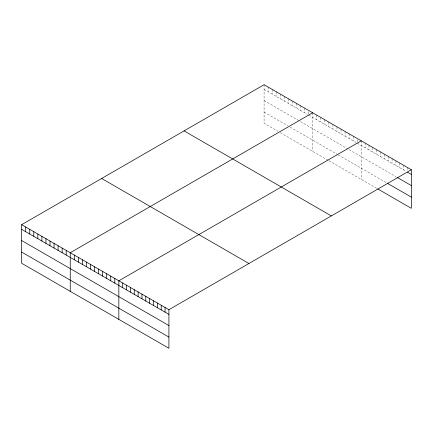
<?xml version="1.0" encoding="UTF-8"?>
<svg xmlns="http://www.w3.org/2000/svg" width="433" height="433" viewBox="0 0 433 433"><rect width="100%" height="100%" fill="white"/><g stroke="black" fill="none" stroke-linecap="round" stroke-linejoin="round"><path stroke-width="0.32" stroke-dasharray="2.17 1.62" d="M264.081 84.706L264.081 123.302L277.964 131.318M264.081 89.387L307.473 114.436M308.632 115.102L356.072 142.495M357.23 143.161L406.398 171.549M264.081 100.575L299.371 120.953M300.529 121.619L347.97 149.012M349.128 149.677L395.946 176.707M264.081 112.109L287.804 125.803M290.115 127.14L336.977 154.197M338.135 154.862L386.588 182.84M280.281 132.655L328.301 160.378M328.88 160.713L376.683 188.312M407.496 167.506L407.496 170.851M403.648 165.282L403.648 169.963M399.794 163.062L399.794 167.739M395.946 160.838L395.946 165.514M392.092 158.613L392.092 163.29M388.239 156.389L388.239 161.065M384.39 154.164L384.39 158.846M380.537 151.94L380.537 156.622M376.683 149.715L376.683 154.397M372.835 147.496L372.835 152.172M368.981 145.272L368.981 149.948M365.133 143.047L365.133 147.723M361.279 140.822L361.279 179.419M357.23 139.821L357.23 141.824M353.176 136.146L353.176 140.822M349.128 133.808L349.128 138.484M345.079 131.47L345.079 136.146M341.031 129.131L341.031 133.808M336.977 126.793L336.977 131.47M332.928 124.455L332.928 129.131M328.88 122.117L328.88 126.793M324.831 119.779L324.831 124.455M320.777 117.44L320.777 122.117M316.729 115.102L316.729 119.779M312.68 112.764L312.68 151.361M308.632 111.763L308.632 113.771M304.578 108.088L304.578 112.769M300.529 105.749L300.529 110.431M296.481 103.411L296.481 108.093M292.432 101.073L292.432 105.755M288.378 98.735L288.378 103.417M284.329 96.397L284.329 101.078M280.281 94.058L280.281 98.74M276.232 91.72L276.232 96.402M272.178 89.382L272.178 94.064M268.13 87.044L268.13 91.726"/><path stroke-width="0.65" d="M21.65 224.673L168.919 309.698L168.919 348.294L21.65 263.269L21.65 224.673L264.081 84.706L411.35 169.731L411.35 208.327L377.787 188.95M312.68 112.764L70.249 252.731L70.249 291.328M361.279 140.822L118.848 280.79L118.848 319.386M168.919 309.698L411.35 169.731M407.496 172.188L411.35 174.412M397.045 177.341L411.35 185.6M387.14 183.159L411.35 197.134M184.079 130.896L331.348 215.921M101.652 178.483L248.921 263.508M21.65 229.349L168.919 314.374M21.65 240.542L168.919 325.567M21.65 252.076L168.919 337.101M165.065 307.473L165.065 312.15M161.217 305.249L161.217 309.931M157.363 303.024L157.363 307.706M153.515 300.805L153.515 305.481M149.661 298.581L149.661 303.257M145.807 296.356L145.807 301.032M141.959 294.131L141.959 298.808M138.105 291.907L138.105 296.589M134.252 289.682L134.252 294.364M130.403 287.458L130.403 292.14M126.55 285.239L126.55 289.915M122.701 283.014L122.701 287.691M114.799 278.451L114.799 283.128M110.745 276.113L110.745 280.79M106.697 273.775L106.697 278.451M102.648 271.437L102.648 276.113M98.6 269.099L98.6 273.775M94.546 266.76L94.546 271.437M90.497 264.422L90.497 269.099M86.448 262.084L86.448 266.76M82.4 259.746L82.4 264.422M78.346 257.408L78.346 262.084M74.297 255.069L74.297 259.746M66.2 250.393L66.2 255.069M62.146 248.055L62.146 252.731M58.098 245.717L58.098 250.393M54.049 243.378L54.049 248.055M50.001 241.04L50.001 245.717M45.947 238.702L45.947 243.378M41.898 236.364L41.898 241.04M37.85 234.026L37.85 238.702M33.801 231.687L33.801 236.364M29.747 229.349L29.747 234.026M25.699 227.011L25.699 231.687"/></g></svg>
